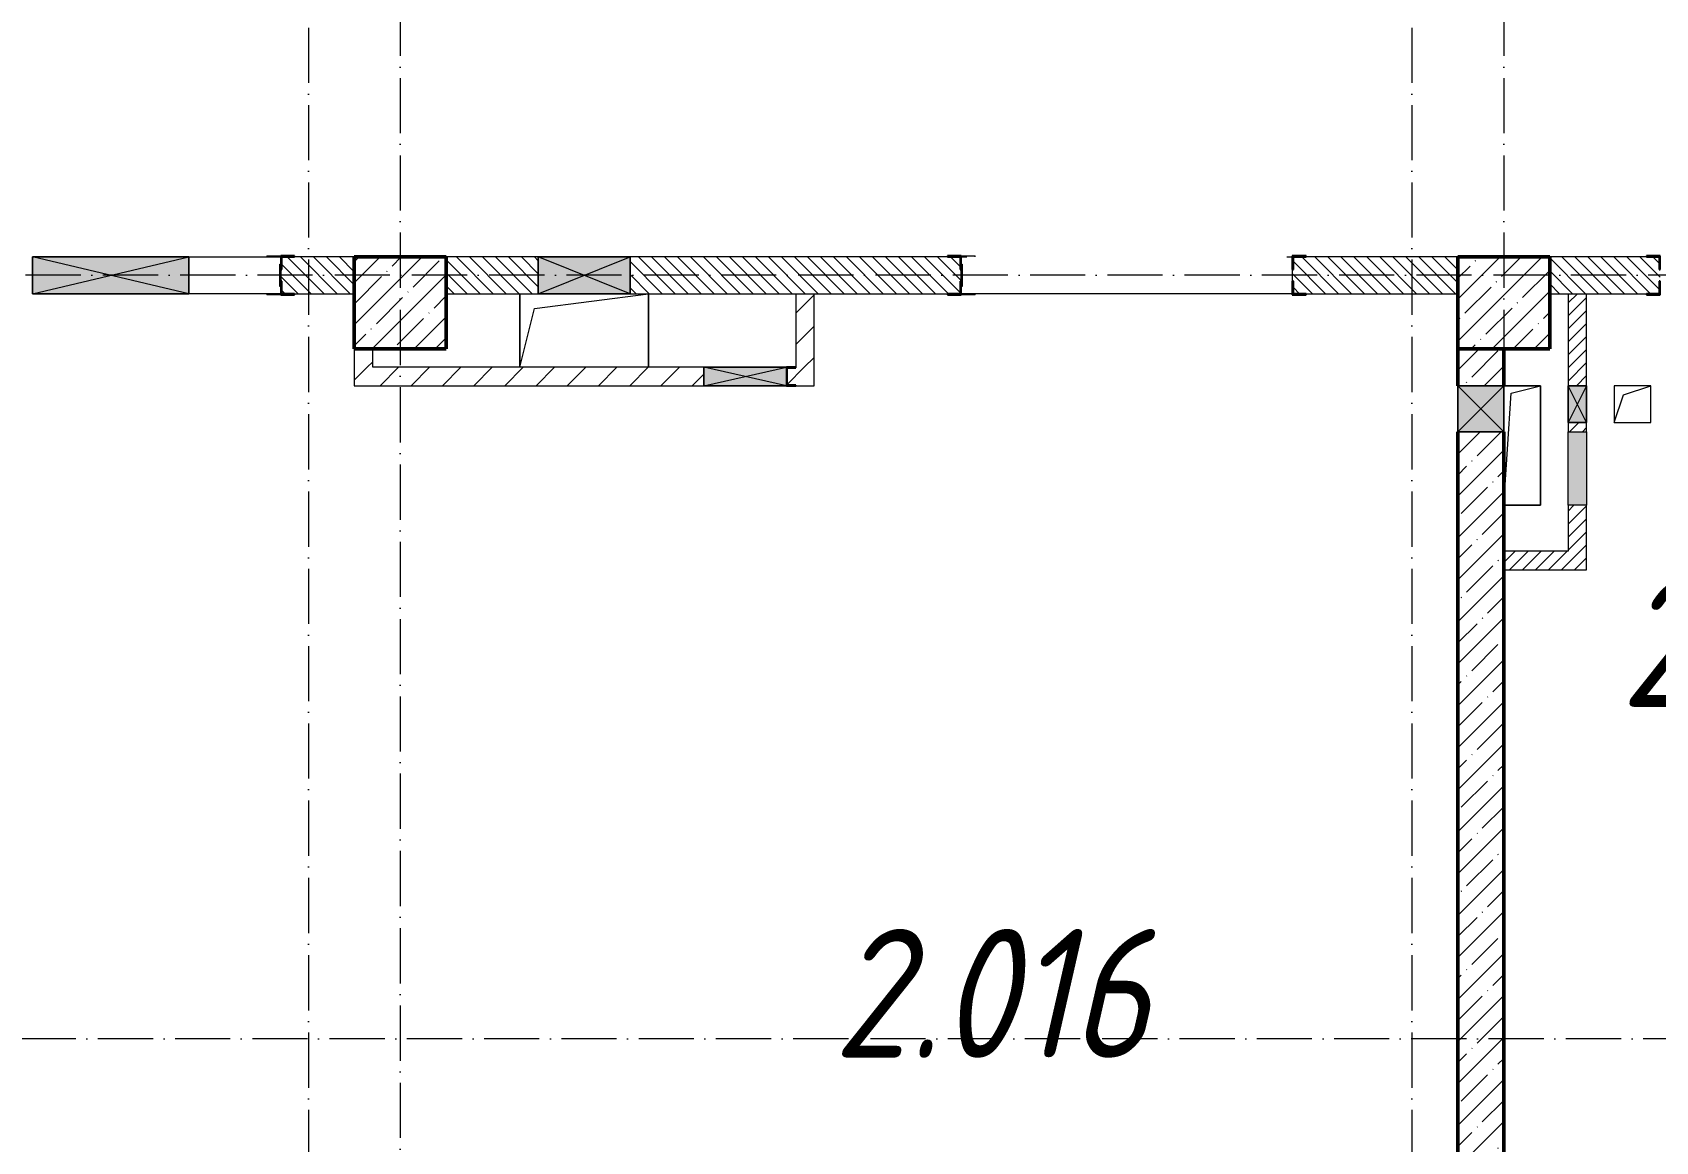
# Model space of a CAD drawing. Header units: millimetres. Extents: x -136833 to 49383, y -8033 to 344618.
# Drawn here: x -75934 to -67109, y 304169 to 310198 of the extents above; entities that cross this region are included whole.
import ezdxf

# ---------------------------------------------------------------- set-up
doc = ezdxf.new("R2010")
doc.units = ezdxf.units.MM
doc.linetypes.add('50_200_ШТРИХ_1Т_ш5_п1_п1_', pattern=[700, 500, -100, 0, -100])
for name, color, linetype, lineweight in [('A-DETL-GENF-OTLN', 7, 'Continuous', 9), ('A-FLOR-____-OTLN', 7, 'Continuous', 9), ('A-GENM-____-MCUT', 7, 'Continuous', 25), ('A-GENM-____-OTLN', 7, 'Continuous', 9), ('A-GENM-____-OTLN-1', 7, 'Continuous', 25), ('A-GLAZ-____-OTLN', 7, 'Continuous', 9), ('A-WALL-____-MCUT', 7, 'Continuous', 13), ('A-WALL-____-MCUT-2', 7, 'Continuous', 50), ('A-WALL-____-PATT-1', 7, 'Continuous', 9), ('A-WALL-FNSH-MCUT-1', 7, 'Continuous', 9), ('I-WALL-____-OTLN', 7, 'Continuous', 9), ('S-COLS-____-MCUT', 7, 'Continuous', 50), ('S-COLS-____-OTLN', 7, 'Continuous', 9), ('S-GRID-____-OTLN-1', 7, '50_200_ШТРИХ_1Т_ш5_п1_п1_', 9), ('Марки помещений', 7, 'Continuous', 9)]:
    doc.layers.add(name, color=color, linetype=linetype, lineweight=lineweight)
doc.layers.add('A-GLAZ-____-OTLN-1', color=7, linetype='Continuous', lineweight=9, true_color=0xc0c0c0)
doc.styles.add('ISOCPEUR_I_2', font='isocpeui.ttf', dxfattribs={"width": 0.85, "height": 2.3})
pattern_1 = [(135, (-131434.413, 245796.486), (-35.35534, -35.35534), [])]
pattern_2 = [(45, (-131434.413, 245796.486), (-35.35534, 35.35534), [])]
pattern_3 = [(45, (-131434.41, 245796.49), (-84.85281, 84.85281), [])]

# ---------------------------------------------------------------- blocks, each defined once
blk = doc.blocks.new('BSC_Колонна _Прямоугольная - 500х500-V20-АР1_План отверстий 2 этажа в осях 1-64_Ю-ЯЯ')
at = {"layer": 'S-COLS-____-OTLN'}
h = blk.add_hatch(dxfattribs=at)
h.set_pattern_fill('FP_29', color=256, style=0, pattern_type=2)
h.set_pattern_definition([(45, (-63500, -62931.04), (-114.04925, 114.04925), []), (45, (-63385.95, -62931.04), (-114.04925, 114.04925), [201.613, -40.323, 3.353, -36.97])])
h.paths.add_polyline_path([(-250, -250), (250, -250), (250, 250), (-250, 250)], flags=0)
at = {"layer": 'S-COLS-____-MCUT'}
for p, q in [((250, 250), (-250, 250)), ((-250, 250), (-250, -250)), ((250, -250), (250, 250)), ((-250, -250), (250, -250))]:
    blk.add_line(p, q, dxfattribs=at)
blk = doc.blocks.new('BSC_Колонна _Прямоугольная - 500х500-V62-АР1_План отверстий 2 этажа в осях 1-64_Ю-ЯЯ')
at = {"layer": 'S-COLS-____-OTLN'}
h = blk.add_hatch(dxfattribs=at)
h.set_pattern_fill('FP_73', color=256, style=0, pattern_type=2)
h.set_pattern_definition([(45, (-57500, -62931.04), (-114.04925, 114.04925), []), (45, (-57385.95, -62931.04), (-114.04925, 114.04925), [201.613, -40.323, 3.353, -36.97])])
h.paths.add_polyline_path([(-250, -250), (250, -250), (250, 250), (-250, 250)], flags=0)
at = {"layer": 'S-COLS-____-MCUT'}
for p, q in [((250, 250), (-250, 250)), ((-250, 250), (-250, -250)), ((250, -250), (250, 250)), ((-250, -250), (250, -250))]:
    blk.add_line(p, q, dxfattribs=at)
blk = doc.blocks.new('154_Стойка_СКБ_Уголок - СМ-2180_200-28268025-АР1_План отверстий 2 этажа в осях 1-64_Ю-ЯЯ')
at = {"layer": 'A-GENM-____-MCUT'}
for p, q in [((125, 156), (125, 81)), ((200, 156), (125, 156)), ((131, 81), (131, 150)), ((131, 150), (200, 150)), ((200, 150), (200, 156)), ((125, 81), (131, 81)), ((131, 19), (125, 19)), ((125, 19), (125, -56)), ((131, -50), (131, 19)), ((125, -56), (200, -56)), ((200, -50), (131, -50)), ((200, -56), (200, -50))]:
    blk.add_line(p, q, dxfattribs=at)
blk = doc.blocks.new('АР_Перемычка - АР_Перемычка-28444941-АР1_План отверстий 2 этажа в осях 1-64_Ю-ЯЯ')
at = {"layer": 'A-GENM-____-OTLN'}
blk.add_line((-400, -100), (-392, -100), dxfattribs=at)
blk = doc.blocks.new('154_Стойка_СКБ_Уголок - СМ-2480_200-28346303-АР1_План отверстий 2 этажа в осях 1-64_Ю-ЯЯ')
at = {"layer": 'A-GENM-____-MCUT'}
for p, q in [((125, 156), (125, 81)), ((200, 156), (125, 156)), ((131, 81), (131, 150)), ((131, 150), (200, 150)), ((200, 150), (200, 156)), ((125, 81), (131, 81)), ((131, 19), (125, 19)), ((125, 19), (125, -56)), ((131, -50), (131, 19)), ((125, -56), (200, -56)), ((200, -50), (131, -50)), ((200, -56), (200, -50))]:
    blk.add_line(p, q, dxfattribs=at)
blk = doc.blocks.new('Стойка_Влож_Полоса боковая - Полоса-V150-АР1_План отверстий 2 этажа в осях 1-64_Ю-ЯЯ')
at = {"layer": 'A-GENM-____-OTLN'}
for p, q in [((-5, 60), (0, 60)), ((-5, -60), (-5, 60)), ((0, 31), (0, -31)), ((0, -60), (-5, -60))]:
    blk.add_line(p, q, dxfattribs=at)
blk = doc.blocks.new('Стойка_Влож_Уголок_Опорный - Уголок-28213941-АР1_План отверстий 2 этажа в осях 1-64_Ю-ЯЯ')
at = {"layer": 'A-GENM-____-OTLN'}
for p, q in [((-212, -6), (-212, 0)), ((0, 0), (0, -6)), ((-212, -75), (-212, -6)), ((-212, -6), (-206, -6)), ((-212, -75), (-206, -75)), ((-6, -6), (0, -6)), ((-6, -75), (0, -75)), ((0, -6), (0, -75))]:
    blk.add_line(p, q, dxfattribs=at)
blk = doc.blocks.new('Фахверк_СКБ_Уголок - 200_3960-28268576-АР1_План отверстий 2 этажа в осях 1-64_Ю-ЯЯ')
at = {"layer": 'A-GENM-____-MCUT'}
for p, q in [((200, 156), (125, 156)), ((125, 156), (125, 81)), ((131, 81), (131, 150)), ((131, 150), (200, 150)), ((200, 150), (200, 156)), ((125, 81), (131, 81)), ((131, 19), (125, 19)), ((125, 19), (125, -56)), ((131, -50), (131, 19)), ((125, -56), (200, -56)), ((200, -50), (131, -50)), ((200, -56), (200, -50))]:
    blk.add_line(p, q, dxfattribs=at)
blk = doc.blocks.new('AR_Отверстие Ниша - Лючок-32403372-АР1_План отверстий 2 этажа в осях 1-64_Ю-ЯЯ')
at = {"layer": 'A-GLAZ-____-OTLN'}
blk.add_hatch(color=256, dxfattribs=at).paths.add_polyline_path([(200, 50), (-200, 50), (-200, -50), (200, -50)], flags=0)
for p, q in [((-200, 50), (200, 50)), ((-200, -50), (-200, 50)), ((200, 50), (200, -50)), ((200, -50), (-200, -50))]:
    blk.add_line(p, q, dxfattribs=at)
blk = doc.blocks.new('AR_Отверстие прямоугольное _в стене_ - AR_Отверстие прямоугольное _в стене__ВК-32402728-АР1_План отверстий 2 этажа в осях 1-64_Ю-ЯЯ')
at = {"layer": 'A-GLAZ-____-OTLN'}
blk.add_hatch(color=256, dxfattribs=at).paths.add_polyline_path([(100, 50), (-100, 50), (-100, -50), (100, -50)], flags=0)
at = {"layer": 'A-DETL-GENF-OTLN'}
for p, q in [((-100, -50), (-100, 50)), ((-100, 50), (100, 50)), ((100, 50), (-100, -50)), ((-100, 50), (100, -50)), ((100, 50), (-100, 50)), ((-100, 50), (-100, -50)), ((100, 50), (100, -50)), ((100, -50), (100, 50)), ((100, -50), (-100, -50)), ((-100, -50), (100, -50))]:
    blk.add_line(p, q, dxfattribs=at)
blk = doc.blocks.new('AR_Отверстие прямоугольное _в плите_ - AR_Отверстие прямоугольное _в плите_-30459207-АР1_План отверстий 2 этажа в осях 1-64_Ю-ЯЯ')
at = {"layer": 'A-GENM-____-OTLN'}
for p, q in [((100, 100), (-100, 100)), ((-100, 100), (-100, -100)), ((-50, 50), (100, 100)), ((100, -100), (100, 100)), ((-100, -100), (-50, 50)), ((-100, -100), (100, -100))]:
    blk.add_line(p, q, dxfattribs=at)
blk = doc.blocks.new('AR_Отверстие прямоугольное _в плите_ - AR_Отверстие прямоугольное _в плите_-30459250-АР1_План отверстий 2 этажа в осях 1-64_Ю-ЯЯ')
at = {"layer": 'A-GENM-____-OTLN'}
for p, q in [((100, 325), (-100, 325)), ((-100, -325), (-60, 285)), ((-60, 285), (100, 325)), ((100, -325), (100, 325)), ((-100, -325), (100, -325))]:
    blk.add_line(p, q, dxfattribs=at)
blk = doc.blocks.new('AR_Отверстие прямоугольное _в стене__БезПР - AR_Отверстие прямоугольное _в стене__БезПР-30458034-АР1_План отверстий 2 этажа в осях 1-64_Ю-ЯЯ')
at = {"layer": 'A-GLAZ-____-OTLN-1'}
blk.add_hatch(color=256, dxfattribs=at).paths.add_polyline_path([(125, -125), (125, 125), (-125, 125), (-125, -125)], flags=0)
at = {"layer": 'A-DETL-GENF-OTLN'}
for p, q in [((-125, -125), (-125, 125)), ((-125, 125), (125, 125)), ((125, 125), (-125, -125)), ((-125, 125), (125, -125)), ((125, 125), (-125, 125)), ((-125, 125), (-125, -125)), ((125, 125), (125, -125)), ((125, -125), (125, 125)), ((125, -125), (-125, -125)), ((-125, -125), (125, -125))]:
    blk.add_line(p, q, dxfattribs=at)
blk = doc.blocks.new('AR_Отверстие прямоугольное _в плите_ - AR_Отверстие прямоугольное _в плите_-V178-АР1_План отверстий 2 этажа в осях 1-64_Ю-ЯЯ')
at = {"layer": 'A-GENM-____-OTLN'}
for p, q in [((-350, 200), (-350, -200)), ((-270, 120), (350, 200)), ((350, -200), (350, 200)), ((-350, -200), (-270, 120))]:
    blk.add_line(p, q, dxfattribs=at)
blk = doc.blocks.new('AR_Отверстие прямоугольное _в стене_ - AR_Отверстие прямоугольное _в стене__ОВ-36819370-АР1_План отверстий 2 этажа в осях 1-64_Ю-ЯЯ')
at = {"layer": 'A-GLAZ-____-OTLN'}
blk.add_hatch(color=256, dxfattribs=at).paths.add_polyline_path([(250, 100), (-250, 100), (-250, -100), (250, -100)], flags=0)
at = {"layer": 'A-DETL-GENF-OTLN'}
for p, q in [((-250, -100), (-250, 100)), ((-250, 100), (250, 100)), ((250, 100), (-250, -100)), ((-250, 100), (250, -100)), ((250, 100), (-250, 100)), ((-250, 100), (-250, -100)), ((250, 100), (250, -100)), ((250, -100), (250, 100)), ((250, -100), (-250, -100)), ((-250, -100), (250, -100))]:
    blk.add_line(p, q, dxfattribs=at)
blk = doc.blocks.new('AR_Отверстие прямоугольное _в стене_ - AR_Отверстие прямоугольное _в стене__ОВ-36815583-АР1_План отверстий 2 этажа в осях 1-64_Ю-ЯЯ')
at = {"layer": 'A-GLAZ-____-OTLN'}
blk.add_hatch(color=256, dxfattribs=at).paths.add_polyline_path([(-225, 50), (-225, -50), (225, -50), (225, 50)], flags=0)
at = {"layer": 'A-DETL-GENF-OTLN'}
for p, q in [((-225, 50), (225, 50)), ((225, 50), (-225, -50)), ((-225, 50), (225, -50)), ((225, 50), (-225, 50)), ((225, 50), (225, -50)), ((225, -50), (225, 50)), ((225, -50), (-225, -50)), ((-225, -50), (225, -50))]:
    blk.add_line(p, q, dxfattribs=at)
blk = doc.blocks.new('AR_Отверстие прямоугольное _в стене_ - AR_Отверстие прямоугольное _в стене__ОВ-36816157-АР1_План отверстий 2 этажа в осях 1-64_Ю-ЯЯ')
at = {"layer": 'A-GLAZ-____-OTLN'}
blk.add_hatch(color=256, dxfattribs=at).paths.add_polyline_path([(-425, 100), (-425, -100), (425, -100), (425, 100)], flags=0)
at = {"layer": 'A-DETL-GENF-OTLN'}
for p, q in [((-425, -100), (-425, 100)), ((-425, 100), (425, 100)), ((425, 100), (-425, -100)), ((-425, 100), (425, -100)), ((425, 100), (-425, 100)), ((-425, 100), (-425, -100)), ((425, 100), (425, -100)), ((425, -100), (425, 100)), ((425, -100), (-425, -100)), ((-425, -100), (425, -100))]:
    blk.add_line(p, q, dxfattribs=at)
blk = doc.blocks.new('154_Фахверк_СКБ_Швеллер - Тип_100_3960_зеркало-36793856-АР1_План отверстий 2 этажа в осях 1-64_Ю-ЯЯ')
at = {"layer": 'A-GENM-____-MCUT'}
for p, q in [((175, 50), (125, 50)), ((125, 50), (125, -50)), ((128, 47), (175, 47)), ((128, -47), (128, 47)), ((175, 47), (175, 50)), ((125, -50), (175, -50)), ((175, -47), (128, -47)), ((175, -50), (175, -47))]:
    blk.add_line(p, q, dxfattribs=at)
blk = doc.blocks.new('3эт')
at = {"layer": 'S-GRID-____-OTLN-1', "color": 251, "ltscale": 0.6, "true_color": 0x636466}
for p, q in [((340770.7, 4029.4), (340770.7, -33971.9)), ((346770.7, 4029.4), (346770.7, -33971.9)), ((341270.7, 3756), (341270.7, -33823.9)), ((347270.7, 3756), (347270.7, -33828.9)), ((387845.1, -23782.4), (279101.9, -23782.4)), ((359250.7, -27932.4), (279101.9, -27932.4))]:
    blk.add_line(p, q, dxfattribs=at)

msp = doc.modelspace()

# ---------------------------------------------------------------- hatches: boundary and pattern name
at = {"layer": 'A-WALL-____-PATT-1'}
h = msp.add_hatch(dxfattribs=at)
h.set_pattern_fill('FP_6', color=256, style=0, pattern_type=2)
h.set_pattern_definition(pattern_1)
h.paths.add_polyline_path([(-74578.4, 308777.5), (-74184.4, 308777.5), (-74184.4, 308977.5), (-74578.4, 308977.5), (-74578.4, 308908.5), (-74584.4, 308908.5), (-74584.4, 308846.5), (-74578.4, 308846.5), (-74578.4, 308817.5)], flags=0)
h.paths.add_polyline_path([(-76684.4, 308777.5), (-76290.4, 308777.5), (-76290.4, 308846.5), (-76284.4, 308846.5), (-76284.4, 308908.5), (-76290.4, 308908.5), (-76290.4, 308977.5), (-76684.4, 308977.5)], flags=0)
h = msp.add_hatch(dxfattribs=at)
h.set_pattern_fill('FP_6', color=256, style=0, pattern_type=2)
h.set_pattern_definition(pattern_1)
h.paths.add_polyline_path([(-68184.4, 308777.5), (-68184.4, 308977.5), (-69078.4, 308977.5), (-69078.4, 308908.5), (-69084.4, 308908.5), (-69084.4, 308846.5), (-69078.4, 308846.5), (-69078.4, 308777.5), (-68878.4, 308777.5)], flags=0)
h.paths.add_polyline_path([(-70959.4, 308777.5), (-70890.4, 308777.5), (-70890.4, 308846.5), (-70884.4, 308846.5), (-70884.4, 308908.5), (-70890.4, 308908.5), (-70890.4, 308977.5), (-72684.4, 308977.5), (-72684.4, 308777.5), (-71354.6, 308777.5)], flags=0)
h.paths.add_polyline_path([(-73684.4, 308777.5), (-73184.4, 308777.5), (-73184.4, 308977.5), (-73684.4, 308977.5)], flags=0)
h = msp.add_hatch(dxfattribs=at)
h.set_pattern_fill('FP_6', color=256, style=0, pattern_type=2)
h.set_pattern_definition(pattern_1)
h.paths.add_polyline_path([(-65928.4, 308777.5), (-64734.4, 308777.5), (-64734.4, 308977.5), (-65928.4, 308977.5), (-65928.4, 308908.5), (-65934.4, 308908.5), (-65934.4, 308846.5), (-65928.4, 308846.5), (-65928.4, 308778.5)], flags=0)
h.paths.add_polyline_path([(-67684.4, 308777.5), (-67090.4, 308777.5), (-67090.4, 308846.5), (-67084.4, 308846.5), (-67084.4, 308908.5), (-67090.4, 308908.5), (-67090.4, 308977.5), (-67684.4, 308977.5)], flags=0)
h = msp.add_hatch(dxfattribs=at)
h.set_pattern_fill('FP_4', color=256, style=0, pattern_type=2)
h.set_pattern_definition(pattern_3)
h.paths.add_polyline_path([(-71784.4, 308377.5), (-71684.4, 308377.5), (-71684.4, 308777.5), (-71784.4, 308777.5)], flags=0)
h = msp.add_hatch(dxfattribs=at)
h.set_pattern_fill('FP_5', color=256, style=0, pattern_type=2)
h.set_pattern_definition(pattern_2)
h.paths.add_polyline_path([(-67484.4, 307377.5), (-67484.4, 307627.5), (-67584.4, 307627.5), (-67584.4, 307377.5)], flags=0)
h.paths.add_polyline_path([(-67584.4, 308027.5), (-67484.4, 308027.5), (-67484.4, 308077.5), (-67584.4, 308077.5)], flags=0)
h.paths.add_polyline_path([(-67584.4, 308277.5), (-67484.4, 308277.5), (-67484.4, 308777.5), (-67584.4, 308777.5)], flags=0)
h = msp.add_hatch(dxfattribs=at)
h.set_pattern_fill('FP_4', color=256, style=0, pattern_type=2)
h.set_pattern_definition(pattern_3)
h.paths.add_polyline_path([(-74084.4, 308377.5), (-74084.4, 308477.5), (-74184.4, 308477.5), (-74184.4, 308377.5)], flags=0)
h = msp.add_hatch(dxfattribs=at)
h.set_pattern_fill('FP_13', color=256, style=0, pattern_type=2)
h.set_pattern_definition([(45, (-131434.41, 245796.49), (-114.04925, 114.04925), []), (45, (-131320.36, 245796.49), (-114.04925, 114.04925), [201.612, -40.322, 3.353, -36.97])])
h.paths.add_polyline_path([(-67934.4, 301477.5), (-67934.4, 308027.5), (-68184.4, 308027.5), (-68184.4, 301477.5)], flags=0)
h.paths.add_polyline_path([(-68142.7, 308277.5), (-67934.4, 308277.5), (-67934.4, 308477.5), (-68184.4, 308477.5), (-68184.4, 308277.5)], flags=0)
h = msp.add_hatch(dxfattribs=at)
h.set_pattern_fill('FP_4', color=256, style=0, pattern_type=2)
h.set_pattern_definition(pattern_3)
h.paths.add_polyline_path([(-72284.4, 308277.5), (-72284.4, 308377.5), (-74184.4, 308377.5), (-74184.4, 308277.5), (-73122.1, 308277.5)], flags=0)
h.paths.add_polyline_path([(-71684.4, 308277.5), (-71684.4, 308377.5), (-71784.4, 308377.5), (-71784.4, 308374.5), (-71831.4, 308374.5), (-71831.4, 308280.5), (-71784.4, 308280.5), (-71784.4, 308277.5)], flags=0)
h = msp.add_hatch(dxfattribs=at)
h.set_pattern_fill('FP_5', color=256, style=0, pattern_type=2)
h.set_pattern_definition(pattern_2)
h.paths.add_polyline_path([(-67934.4, 307277.5), (-67484.4, 307277.5), (-67484.4, 307377.5), (-67934.4, 307377.5)], flags=0)

# ---------------------------------------------------------------- linework, layer by layer
at = {"layer": 'A-FLOR-____-OTLN'}
for p, q in [((-73284.4, 308377.5), (-73284.4, 308777.5)), ((-72584.4, 308777.5), (-72584.4, 308377.5)), ((-67934.4, 308277.5), (-67734.4, 308277.5)), ((-67734.4, 308277.5), (-67734.4, 307627.5)), ((-67734.4, 307627.5), (-67934.4, 307627.5))]:
    msp.add_line(p, q, dxfattribs=at)
at = {"layer": 'A-WALL-____-MCUT'}
for p, q in [((-74184.4, 308977.5), (-74509.4, 308977.5)), ((-73184.4, 308977.5), (-73684.4, 308977.5)), ((-70959.4, 308977.5), (-72684.4, 308977.5)), ((-68184.4, 308977.5), (-69009.4, 308977.5)), ((-67159.4, 308977.5), (-67684.4, 308977.5)), ((-69084.4, 308908.5), (-69084.4, 308846.5)), ((-74509.4, 308777.5), (-74184.4, 308777.5)), ((-73684.4, 308777.5), (-73184.4, 308777.5)), ((-72684.4, 308777.5), (-70959.4, 308777.5)), ((-69009.4, 308777.5), (-68184.4, 308777.5)), ((-67684.4, 308777.5), (-67159.4, 308777.5))]:
    msp.add_line(p, q, dxfattribs=at)
at = {"layer": 'A-WALL-____-MCUT-2'}
for p, q in [((-68184.4, 308477.5), (-68184.4, 308277.5)), ((-67934.4, 308277.5), (-67934.4, 308477.5)), ((-68184.4, 308027.5), (-68184.4, 301477.5)), ((-67934.4, 301477.5), (-67934.4, 308027.5))]:
    msp.add_line(p, q, dxfattribs=at)
at = {"layer": 'A-WALL-FNSH-MCUT-1'}
for p, q in [((-71784.4, 308777.5), (-71784.4, 308377.5)), ((-71684.4, 308277.5), (-71684.4, 308777.5)), ((-67584.4, 308777.5), (-67584.4, 308277.5)), ((-67484.4, 308277.5), (-67484.4, 308777.5)), ((-74184.4, 308477.5), (-74184.4, 308277.5)), ((-74084.4, 308377.5), (-74084.4, 308477.5)), ((-72284.4, 308377.5), (-74084.4, 308377.5)), ((-74184.4, 308277.5), (-72284.4, 308277.5)), ((-71784.4, 308277.5), (-71684.4, 308277.5)), ((-67584.4, 308077.5), (-67584.4, 308027.5)), ((-67484.4, 308027.5), (-67484.4, 308077.5)), ((-67584.4, 307627.5), (-67584.4, 307377.5)), ((-67484.4, 307277.5), (-67484.4, 307627.5)), ((-67584.4, 307377.5), (-67934.4, 307377.5)), ((-67934.4, 307277.5), (-67484.4, 307277.5))]:
    msp.add_line(p, q, dxfattribs=at)
at = {"layer": 'I-WALL-____-OTLN'}
for p, q in [((-75084.4, 308977.5), (-74584.4, 308977.5)), ((-70884.4, 308977.5), (-70854.4, 308977.5)), ((-69114.4, 308977.5), (-69084.4, 308977.5)), ((-74584.4, 308777.5), (-75084.4, 308777.5)), ((-69084.4, 308777.5), (-70884.4, 308777.5))]:
    msp.add_line(p, q, dxfattribs=at)

# ---------------------------------------------------------------- block references
msp.add_blockref('3эт', (-415205.1, 332659.9))
at = {"layer": 'A-GENM-____-OTLN'}
for name, p, rotation in [('Стойка_Влож_Уголок_Опорный - Уголок-28213941-АР1_План отверстий 2 этажа в осях 1-64_Ю-ЯЯ', (-74584.4, 308771.5), 269.9999999999995), ('Стойка_Влож_Уголок_Опорный - Уголок-28213941-АР1_План отверстий 2 этажа в осях 1-64_Ю-ЯЯ', (-70884.4, 308983.5), 89.99999999999955), ('Стойка_Влож_Полоса боковая - Полоса-V150-АР1_План отверстий 2 этажа в осях 1-64_Ю-ЯЯ', (-70884.4, 308877.5), 180)]:
    msp.add_blockref(name, p, dxfattribs=dict(at, rotation=rotation))
for name, p in [('Стойка_Влож_Полоса боковая - Полоса-V150-АР1_План отверстий 2 этажа в осях 1-64_Ю-ЯЯ', (-74584.4, 308877.5)), ('AR_Отверстие прямоугольное _в плите_ - AR_Отверстие прямоугольное _в плите_-V178-АР1_План отверстий 2 этажа в осях 1-64_Ю-ЯЯ', (-72934.4, 308577.5)), ('АР_Перемычка - АР_Перемычка-28444941-АР1_План отверстий 2 этажа в осях 1-64_Ю-ЯЯ', (-70884.4, 308877.5)), ('AR_Отверстие прямоугольное _в плите_ - AR_Отверстие прямоугольное _в плите_-30459250-АР1_План отверстий 2 этажа в осях 1-64_Ю-ЯЯ', (-67834.4, 307952.5)), ('AR_Отверстие прямоугольное _в плите_ - AR_Отверстие прямоугольное _в плите_-30459207-АР1_План отверстий 2 этажа в осях 1-64_Ю-ЯЯ', (-67234.4, 308177.5))]:
    msp.add_blockref(name, p, dxfattribs=at)
at = {"layer": 'A-GENM-____-OTLN-1'}
for name, p in [('154_Стойка_СКБ_Уголок - СМ-2480_200-28346303-АР1_План отверстий 2 этажа в осях 1-64_Ю-ЯЯ', (-74709.4, 308827.5)), ('Фахверк_СКБ_Уголок - 200_3960-28268576-АР1_План отверстий 2 этажа в осях 1-64_Ю-ЯЯ', (-69209.4, 308827.5)), ('154_Фахверк_СКБ_Швеллер - Тип_100_3960_зеркало-36793856-АР1_План отверстий 2 этажа в осях 1-64_Ю-ЯЯ', (-71959.4, 308327.5))]:
    msp.add_blockref(name, p, dxfattribs=at)
at = {"layer": 'A-GENM-____-OTLN-1', "rotation": 180}
for name, p in [('154_Стойка_СКБ_Уголок - СМ-2480_200-28346303-АР1_План отверстий 2 этажа в осях 1-64_Ю-ЯЯ', (-70759.4, 308927.5)), ('154_Стойка_СКБ_Уголок - СМ-2180_200-28268025-АР1_План отверстий 2 этажа в осях 1-64_Ю-ЯЯ', (-66959.4, 308927.5))]:
    msp.add_blockref(name, p, dxfattribs=at)
at = {"layer": 'A-GLAZ-____-OTLN'}
for name, p, rotation in [('AR_Отверстие прямоугольное _в стене_ - AR_Отверстие прямоугольное _в стене__ОВ-36816157-АР1_План отверстий 2 этажа в осях 1-64_Ю-ЯЯ', (-75509.4, 308877.5), 180), ('AR_Отверстие прямоугольное _в стене_ - AR_Отверстие прямоугольное _в стене__ОВ-36819370-АР1_План отверстий 2 этажа в осях 1-64_Ю-ЯЯ', (-72934.4, 308877.5), 180), ('AR_Отверстие прямоугольное _в стене_ - AR_Отверстие прямоугольное _в стене__ОВ-36815583-АР1_План отверстий 2 этажа в осях 1-64_Ю-ЯЯ', (-72059.4, 308327.5), 180), ('AR_Отверстие прямоугольное _в стене__БезПР - AR_Отверстие прямоугольное _в стене__БезПР-30458034-АР1_План отверстий 2 этажа в осях 1-64_Ю-ЯЯ', (-68059.4, 308152.5), 269.9999999999999), ('AR_Отверстие прямоугольное _в стене_ - AR_Отверстие прямоугольное _в стене__ВК-32402728-АР1_План отверстий 2 этажа в осях 1-64_Ю-ЯЯ', (-67534.4, 308177.5), 270), ('AR_Отверстие Ниша - Лючок-32403372-АР1_План отверстий 2 этажа в осях 1-64_Ю-ЯЯ', (-67534.4, 307827.5), 270)]:
    msp.add_blockref(name, p, dxfattribs=dict(at, rotation=rotation))
at = {"layer": 'S-COLS-____-OTLN'}
for name, p in [('BSC_Колонна _Прямоугольная - 500х500-V62-АР1_План отверстий 2 этажа в осях 1-64_Ю-ЯЯ', (-73934.4, 308727.5)), ('BSC_Колонна _Прямоугольная - 500х500-V20-АР1_План отверстий 2 этажа в осях 1-64_Ю-ЯЯ', (-67934.4, 308727.5))]:
    msp.add_blockref(name, p, dxfattribs=at)

# ---------------------------------------------------------------- texts
at = {"layer": 'Марки помещений', "char_height": 700, "width": 737.552, "attachment_point": 1, "style": 'ISOCPEUR_I_2'}
for s, insert in [('2.018', (-67300.3, 307231)), ('2.016', (-71581.4, 305324.6))]:
    msp.add_mtext(s, dxfattribs=dict(at, insert=insert))

doc.saveas('drawing.dxf')
